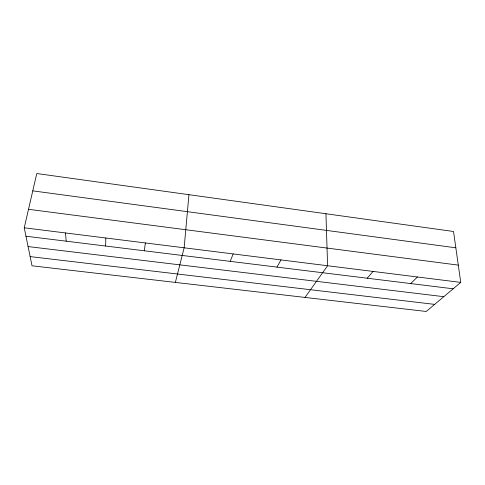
<?xml version="1.0" encoding="UTF-8"?>
<svg xmlns="http://www.w3.org/2000/svg" width="485" height="485" viewBox="0 0 485 485"><rect width="100%" height="100%" fill="white"/><g stroke="black" fill="none" stroke-linecap="round" stroke-linejoin="round"><path stroke-width="0.73" d="M105.645 246.028L105.827 238.002M188.944 194.691L184.148 247.799L175.37 282.403M144.3 250.787L145.379 242.949M24.25 227.792L36.781 173.527L453.524 231.49L460.75 282.403L426.236 311.473L32.01 265.798L24.25 227.792L460.75 282.403M230.181 261.354L233.182 253.934M276.971 267.114L280.985 259.911M305.017 297.426L327.599 265.744L325.944 213.746M367.181 278.214L373.074 271.436M410.68 283.567L417.446 276.983M30.137 256.601L434.663 304.38M28.081 246.562L443.805 296.681M25.972 236.225L453.16 288.793M28.518 209.302L458.295 265.113M32.78 190.86L455.839 247.811M65.457 232.945L66.209 241.172"/></g></svg>
